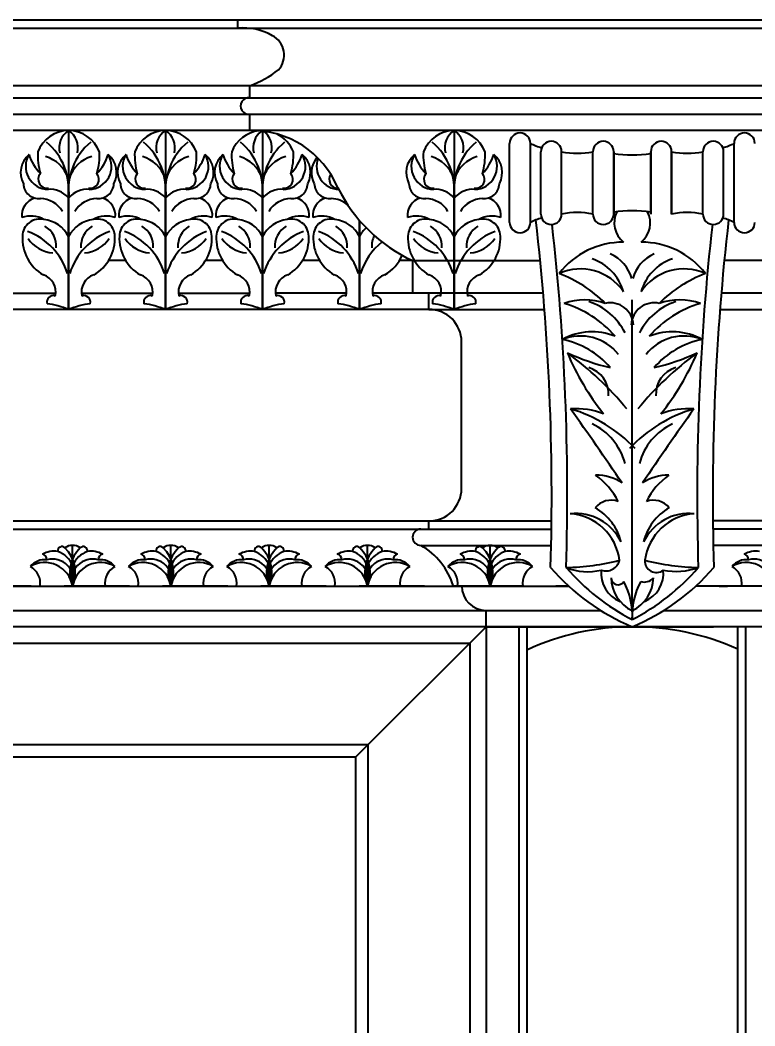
# Model space of a CAD drawing. Header units: millimetres. Extents: x 1155 to 2227, y 540 to 1342.
# Drawn here: x 1686.47 to 1709.02, y 1107.04 to 1137.94 of the extents above; entities that cross this region are included whole.
import ezdxf

# ---------------------------------------------------------------- set-up
doc = ezdxf.new("R2010")
doc.units = ezdxf.units.MM
doc.layers.add('dimension', color=4, linetype='Continuous')
doc.styles.get("Standard").update_dxf_attribs({"font": 'arial.ttf'})
doc.dimstyles.new('25', dxfattribs={"dimscale": 1.5, "dimtxt": 1, "dimasz": 0.5, "dimexe": 0.1875, "dimexo": 1, "dimgap": 0.125, "dimtad": 0, "dimtih": 1, "dimtoh": 1, "dimdec": 4, "dimzin": 4, "dimdsep": 46, "dimlunit": 4, "dimtxsty": 'Standard', "dimblk1": 'CLOSEDBLANK', "dimblk2": 'CLOSEDBLANK', "dimsah": 1, "dimcen": -1, "dimclrd": 256, "dimclre": 256, "dimclrt": 256, "dimadec": 0, "dimazin": 0, "dimtfac": 1, "dimtdec": 4, "dimtofl": 0, "dimtmove": 0, "dimatfit": 3, "dimldrblk": 'CLOSEDBLANK', "dimfxl": 1, "dimtolj": 1, "dimtzin": 4, "dimarcsym": 0})

# ---------------------------------------------------------------- blocks, each defined once
blk = doc.blocks.new('_CLOSEDBLANK')
at = {"color": 0, "linetype": 'ByBlock'}
for p, q in [((-1, 0.167), (0, 0)), ((-1, 0.167), (-1, -0.167)), ((0, 0), (-1, -0.167))]:
    blk.add_line(p, q, dxfattribs=at)
blk = doc.blocks.new('*D296')
at = {"layer": 'Defpoints', "color": 0, "transparency": 16777216}
for p in [(1726.865, 1143.519), (1726.865, 1137.945), (1631.183, 1137.695)]:
    blk.add_point(p, dxfattribs=at)
at = {"layer": 'dimension', "lineweight": -2, "transparency": 16777216}
for p, q in [((1631.183, 1139.195), (1631.183, 1143.8)), ((1726.865, 1139.445), (1726.865, 1143.8)), ((1631.933, 1143.519), (1675.213, 1143.519)), ((1726.115, 1143.519), (1682.835, 1143.519))]:
    blk.add_line(p, q, dxfattribs=at)
at = {"layer": 'dimension', "lineweight": -2, "transparency": 16777216, "xscale": 0.75, "yscale": 0.75, "zscale": 0.75, "rotation": 180}
blk.add_blockref('_CLOSEDBLANK', (1631.183, 1143.519), dxfattribs=at)
at = {"layer": 'dimension', "lineweight": -2, "transparency": 16777216, "xscale": 0.75, "yscale": 0.75, "zscale": 0.75}
blk.add_blockref('_CLOSEDBLANK', (1726.865, 1143.519), dxfattribs=at)
at = {"layer": 'dimension', "transparency": 16777216, "insert": (1679.024, 1143.519), "char_height": 1.5, "attachment_point": 5}
blk.add_mtext('\\A1;7\'-11{\\H1.000000x;\\S11/16;}"', dxfattribs=at)

msp = doc.modelspace()

# ---------------------------------------------------------------- linework, layer by layer
at = {"color": 0}
for p, q in [((1726.86505, 1137.94461), (1679.024, 1137.94461)), ((1693.14993, 1137.69461), (1693.14993, 1137.94461)), ((1679.024, 1137.69461), (1726.86505, 1137.69461)), ((1726.49695, 1135.93049), (1679.024, 1135.93049)), ((1693.51803, 1135.55549), (1693.51803, 1135.93049)), ((1679.024, 1135.55549), (1726.49695, 1135.55549)), ((1679.024, 1135.05549), (1726.49695, 1135.05549)), ((1693.51803, 1134.55549), (1693.51803, 1135.05549)), ((1726.49695, 1134.55549), (1679.024, 1134.55549)), ((1687.95464, 1134.55549), (1687.95464, 1129.05549)), ((1690.93152, 1134.55549), (1690.93152, 1129.05549)), ((1693.9084, 1134.53561), (1693.9084, 1129.05549)), ((1699.79174, 1134.55549), (1699.79174, 1129.05549)), ((1701.49449, 1131.73015), (1701.49449, 1134.1576)), ((1701.49449, 1131.73015), (1701.49449, 1134.1576)), ((1701.49449, 1131.73015), (1701.49449, 1134.1576)), ((1702.13329, 1131.73015), (1702.13329, 1134.1576)), ((1702.13329, 1131.73015), (1702.13329, 1134.1576)), ((1702.13329, 1131.73015), (1702.13329, 1134.1576)), ((1708.38414, 1131.73015), (1708.38414, 1134.1576)), ((1708.38414, 1131.73015), (1708.38414, 1134.1576)), ((1708.38414, 1131.73015), (1708.38414, 1134.1576)), ((1702.45269, 1131.98567), (1702.45269, 1133.90208)), ((1702.45269, 1131.98567), (1702.45269, 1133.90208)), ((1702.45269, 1131.98567), (1702.45269, 1133.90208)), ((1703.0915, 1131.98567), (1703.0915, 1133.90208)), ((1703.0915, 1131.98567), (1703.0915, 1133.90208)), ((1703.0915, 1131.98567), (1703.0915, 1133.90208)), ((1704.0497, 1131.98567), (1704.0497, 1133.90208)), ((1704.0497, 1131.98567), (1704.0497, 1133.90208)), ((1704.6885, 1131.98567), (1704.6885, 1133.90208)), ((1704.6885, 1131.98567), (1704.6885, 1133.90208)), ((1704.6885, 1133.90208), (1704.6885, 1131.98567)), ((1705.82893, 1131.98567), (1705.82893, 1133.90208)), ((1705.82893, 1131.98567), (1705.82893, 1133.90208)), ((1705.82893, 1131.98567), (1705.82893, 1133.90208)), ((1705.82893, 1131.98567), (1705.82893, 1133.90208)), ((1705.82893, 1133.90208), (1705.82893, 1131.98567)), ((1706.46773, 1131.98567), (1706.46773, 1133.90208)), ((1706.46773, 1131.98567), (1706.46773, 1133.90208)), ((1706.46773, 1131.98567), (1706.46773, 1133.90208)), ((1706.46773, 1131.98567), (1706.46773, 1133.90208)), ((1706.46773, 1133.90208), (1706.46773, 1131.98567)), ((1707.42594, 1131.98567), (1707.42594, 1133.90208)), ((1707.42594, 1131.98567), (1707.42594, 1133.90208)), ((1707.42594, 1131.98567), (1707.42594, 1133.90208)), ((1708.06474, 1131.98567), (1708.06474, 1133.90208)), ((1708.06474, 1131.98567), (1708.06474, 1133.90208)), ((1708.06474, 1131.98567), (1708.06474, 1133.90208)), ((1687.95464, 1129.05549), (1687.95464, 1132.49206)), ((1690.93152, 1129.05549), (1690.93152, 1132.49206)), ((1693.9084, 1129.05549), (1693.9084, 1132.49206)), ((1699.79174, 1129.05549), (1699.79174, 1132.49206)), ((1696.88528, 1131.78706), (1696.88528, 1129.05549)), ((1696.88528, 1129.05549), (1696.88528, 1131.78706)), ((1689.70565, 1130.55549), (1689.18052, 1130.55549)), ((1692.68253, 1130.55549), (1692.1574, 1130.55549)), ((1695.65941, 1130.55549), (1695.13428, 1130.55549)), ((1698.51803, 1130.55549), (1698.11116, 1130.55549)), ((1698.51803, 1129.55549), (1698.51803, 1130.55549)), ((1698.51803, 1130.55549), (1702.43444, 1130.55549)), ((1711.99279, 1130.55549), (1708.08299, 1130.55549)), ((1685.37402, 1129.55549), (1687.55839, 1129.55549)), ((1688.3509, 1129.55549), (1690.53527, 1129.55549)), ((1691.32778, 1129.55549), (1693.51215, 1129.55549)), ((1696.48903, 1129.55549), (1694.30466, 1129.55549)), ((1698.51803, 1129.55549), (1697.28154, 1129.55549)), ((1699.01803, 1129.55549), (1698.51803, 1129.55549)), ((1699.01803, 1129.05549), (1699.01803, 1129.55549)), ((1702.52518, 1129.55549), (1699.01803, 1129.55549)), ((1711.49695, 1129.55549), (1707.99225, 1129.55549)), ((1705.25872, 1119.76693), (1705.25872, 1129.35483)), ((1705.25872, 1119.76693), (1705.25872, 1129.35483)), ((1705.25872, 1119.76693), (1705.25872, 1129.27907)), ((1705.25872, 1119.76693), (1705.25872, 1129.27907)), ((1705.25872, 1119.76693), (1705.25872, 1129.27907)), ((1705.25872, 1119.76693), (1705.25872, 1129.27907)), ((1705.25872, 1119.76693), (1705.25872, 1129.27907)), ((1705.25872, 1119.76693), (1705.25872, 1129.27907)), ((1699.01803, 1129.05549), (1679.024, 1129.05549)), ((1699.01803, 1129.05549), (1702.56546, 1129.05549)), ((1707.95198, 1129.05549), (1711.49695, 1129.05549)), ((1700.01803, 1123.55549), (1700.01803, 1128.05549)), ((1679.024, 1122.55549), (1702.78188, 1122.55549)), ((1699.01803, 1122.30549), (1699.01803, 1122.55549)), ((1720.99695, 1122.55549), (1707.73555, 1122.55549)), ((1679.024, 1122.30549), (1699.01803, 1122.30549)), ((1698.76603, 1122.30549), (1699.01803, 1122.30549)), ((1699.01803, 1122.30549), (1702.77885, 1122.30549)), ((1711.49695, 1122.30549), (1707.73858, 1122.30549)), ((1688.07679, 1120.55549), (1688.07679, 1121.80549)), ((1688.07679, 1120.55549), (1688.07679, 1121.80549)), ((1688.07679, 1120.55549), (1688.07679, 1121.80549)), ((1691.09438, 1120.55549), (1691.09438, 1121.80549)), ((1691.09438, 1120.55549), (1691.09438, 1121.80549)), ((1691.09438, 1120.55549), (1691.09438, 1121.80549)), ((1694.11198, 1120.55549), (1694.11198, 1121.80549)), ((1694.11198, 1120.55549), (1694.11198, 1121.80549)), ((1694.11198, 1120.55549), (1694.11198, 1121.80549)), ((1697.12957, 1120.55549), (1697.12957, 1121.80549)), ((1697.12957, 1120.55549), (1697.12957, 1121.80549)), ((1697.12957, 1120.55549), (1697.12957, 1121.80549)), ((1698.76603, 1121.80549), (1702.77027, 1121.80549)), ((1699.14249, 1121.80549), (1699.14249, 1121.80549)), ((1700.89844, 1120.55549), (1700.89844, 1121.80549)), ((1700.89844, 1120.55549), (1700.89844, 1121.80549)), ((1700.89844, 1120.55549), (1700.89844, 1121.80549)), ((1721.24895, 1121.80549), (1707.74716, 1121.80549)), ((1686.80919, 1121.05549), (1686.80919, 1121.05549)), ((1689.82679, 1121.05549), (1689.82679, 1121.05549)), ((1692.84438, 1121.05549), (1692.84438, 1121.05549)), ((1695.86198, 1121.05549), (1695.86198, 1121.05549)), ((1699.274, 1121.05549), (1699.274, 1121.05549)), ((1699.62579, 1121.05549), (1699.62579, 1121.05549)), ((1679.024, 1120.55549), (1703.305, 1120.55549)), ((1686.80541, 1120.55549), (1684.80541, 1120.55549)), ((1686.80541, 1120.55549), (1687.05541, 1120.55549)), ((1689.823, 1120.55549), (1687.823, 1120.55549)), ((1689.823, 1120.55549), (1690.073, 1120.55549)), ((1692.8406, 1120.55549), (1690.8406, 1120.55549)), ((1692.8406, 1120.55549), (1693.0906, 1120.55549)), ((1695.85819, 1120.55549), (1693.85819, 1120.55549)), ((1695.85819, 1120.55549), (1696.10819, 1120.55549)), ((1698.87579, 1120.55549), (1696.87579, 1120.55549)), ((1698.87579, 1120.55549), (1699.12579, 1120.55549)), ((1700.024, 1120.55549), (1699.774, 1120.55549)), ((1701.89338, 1120.55549), (1699.89338, 1120.55549)), ((1701.89338, 1120.55549), (1702.14338, 1120.55549)), ((1703.305, 1120.55549), (1702.91098, 1120.55549)), ((1719.99895, 1120.55549), (1707.21243, 1120.55549)), ((1707.92857, 1120.55549), (1708.17857, 1120.55549)), ((1710.94617, 1120.55549), (1708.94617, 1120.55549)), ((1679.024, 1119.80549), (1704.29163, 1119.80549)), ((1700.774, 1119.30549), (1700.774, 1119.80549)), ((1706.2258, 1119.80549), (1719.24895, 1119.80549)), ((1709.74895, 1119.30549), (1679.024, 1119.30549)), ((1700.76603, 1119.30549), (1691.76603, 1119.30549)), ((1700.76603, 1119.30549), (1691.76603, 1119.30549)), ((1700.774, 1119.30549), (1696.774, 1115.30549)), ((1700.774, 1119.30549), (1700.774, 1075.80581)), ((1700.774, 1119.30549), (1707.74895, 1119.30549)), ((1701.774, 1119.30549), (1701.774, 1075.80581)), ((1702.024, 1119.30549), (1702.024, 1076.19001)), ((1708.49895, 1076.19001), (1708.49895, 1119.30549)), ((1708.74895, 1075.80581), (1708.74895, 1119.30549)), ((1679.024, 1118.80549), (1700.274, 1118.80549)), ((1700.274, 1118.80549), (1700.274, 1075.80581)), ((1697.149, 1115.68049), (1679.024, 1115.68049)), ((1697.149, 1075.80581), (1697.149, 1115.68049)), ((1679.024, 1115.30549), (1696.774, 1115.30549)), ((1696.774, 1083.30549), (1696.774, 1115.30549)), ((1696.774, 1076.80549), (1696.774, 1115.30549))]:
    msp.add_line(p, q, dxfattribs=at)
for centre, radius, start, end in [((1693.32725, 1135.93708), 1.76645, 59.990026, 95.761314), ((1693.9032, 1136.87217), 0.66938, 317.324652, 62.648258), ((1692.59269, 1138.62685), 2.85072, 288.941224, 309.223388), ((1693.48678, 1135.30549), 0.25195, 82.874984, 277.125016), ((1687.97519, 1133.51749), 1.03821, 91.133942, 158.684675), ((1688.30412, 1134.02123), 0.63842, 123.190165, 194.307184), ((1687.9341, 1133.51749), 1.03821, 21.315325, 88.866058), ((1687.60516, 1134.02123), 0.63842, 345.692816, 56.809835), ((1690.95207, 1133.51749), 1.03821, 91.133942, 158.684675), ((1691.281, 1134.02123), 0.63842, 123.190165, 194.307184), ((1690.91098, 1133.51749), 1.03821, 21.315325, 88.866058), ((1690.58204, 1134.02123), 0.63842, 345.692816, 56.809835), ((1693.92895, 1133.51749), 1.03821, 97.45083, 158.684675), ((1693.5671, 1131.67693), 2.87898, 22.750633, 90.97675), ((1694.25788, 1134.02123), 0.63842, 125.887339, 194.307184), ((1693.92895, 1133.51749), 1.03821, 91.133942, 91.135703), ((1693.88786, 1133.51749), 1.03821, 88.864297, 88.866058), ((1693.55892, 1134.02123), 0.63842, 56.809751, 56.809835), ((1694.25788, 1134.02123), 0.63842, 123.190165, 123.190249), ((1693.55892, 1134.02123), 0.63842, 345.692816, 53.028447), ((1693.88786, 1133.51749), 1.03821, 21.315325, 63.640649), ((1699.81229, 1133.51749), 1.03821, 91.133942, 158.684675), ((1700.14122, 1134.02123), 0.63842, 123.190165, 194.307184), ((1699.7712, 1133.51749), 1.03821, 21.315325, 88.866058), ((1699.44226, 1134.02123), 0.63842, 345.692816, 56.809835), ((1701.81389, 1134.1576), 0.3194, 0, 180), ((1701.81389, 1134.1576), 0.3194, 0, 180), ((1701.81389, 1134.1576), 0.3194, 0, 180), ((1708.70354, 1134.1576), 0.3194, 0, 180), ((1708.70354, 1134.1576), 0.3194, 0, 180), ((1708.70354, 1134.1576), 0.3194, 0, 180), ((1708.70354, 1134.1576), 0.3194, 0, 180), ((1686.08652, 1132.75121), 1.86973, 352.032881, 50.503631), ((1689.82276, 1132.75121), 1.86973, 129.496369, 187.967119), ((1689.0634, 1132.75121), 1.86973, 352.032881, 50.503631), ((1692.79964, 1132.75121), 1.86973, 129.496369, 187.967119), ((1692.04028, 1132.75121), 1.86973, 352.032881, 50.503631), ((1695.77652, 1132.75121), 1.86973, 129.496369, 187.967119), ((1697.92362, 1132.75121), 1.86973, 352.032881, 50.503631), ((1701.65986, 1132.75121), 1.86973, 129.496369, 187.967119), ((1702.98711, 1135.84711), 1.893, 243.189489, 254.365222), ((1702.98711, 1135.84711), 1.893, 243.189489, 254.365222), ((1702.98711, 1135.84711), 1.893, 243.189489, 254.365222), ((1702.7721, 1133.90208), 0.3194, 0, 180), ((1702.7721, 1133.90208), 0.3194, 0, 180), ((1702.7721, 1133.90208), 0.3194, 0, 180), ((1704.3691, 1133.90208), 0.3194, 0, 180), ((1704.3691, 1133.90208), 0.3194, 0, 180), ((1704.3691, 1133.90208), 0.3194, 0, 180), ((1704.3691, 1133.90208), 0.3194, 0, 180), ((1704.3691, 1133.90208), 0.3194, 0, 180), ((1706.14833, 1133.90208), 0.3194, 0, 180), ((1706.14833, 1133.90208), 0.3194, 0, 180), ((1706.14833, 1133.90208), 0.3194, 0, 180), ((1706.14833, 1133.90208), 0.3194, 0, 180), ((1706.14833, 1133.90208), 0.3194, 0, 180), ((1706.14833, 1133.90208), 0.3194, 0, 180), ((1706.14833, 1133.90208), 0.3194, 0, 180), ((1702.39911, 1135.26653), 3.85684, 344.244965, 344.66915), ((1707.74534, 1133.90208), 0.3194, 0, 180), ((1707.74534, 1133.90208), 0.3194, 0, 180), ((1707.74534, 1133.90208), 0.3194, 0, 180), ((1707.74534, 1133.90208), 0.3194, 0, 180), ((1707.53032, 1135.84711), 1.893, 285.634778, 296.810511), ((1707.53032, 1135.84711), 1.893, 285.634778, 296.810511), ((1707.53032, 1135.84711), 1.893, 285.634778, 296.810511), ((1707.53032, 1135.84711), 1.893, 285.634778, 296.810511), ((1687.20072, 1133.26117), 0.72074, 129.706364, 208.412627), ((1687.3406, 1133.44833), 0.70378, 148.538889, 268.610321), ((1688.07705, 1134.21832), 1.3961, 196.763455, 224.84707), ((1688.91311, 1133.78787), 1.90811, 176.785206, 196.881668), ((1688.56868, 1133.44833), 0.70378, 271.389679, 31.461111), ((1686.99617, 1133.78787), 1.90811, 343.118332, 3.214794), ((1687.83223, 1134.21832), 1.3961, 315.15293, 343.236545), ((1688.70856, 1133.26117), 0.72074, 331.587373, 50.293636), ((1690.1776, 1133.26117), 0.72074, 129.706364, 208.412627), ((1690.31748, 1133.44833), 0.70378, 148.538889, 268.610321), ((1691.05393, 1134.21832), 1.3961, 196.763455, 224.84707), ((1691.88999, 1133.78787), 1.90811, 176.785206, 196.881668), ((1691.54556, 1133.44833), 0.70378, 271.389679, 31.461111), ((1689.97305, 1133.78787), 1.90811, 343.118332, 3.214794), ((1690.80911, 1134.21832), 1.3961, 315.15293, 343.236545), ((1691.68544, 1133.26117), 0.72074, 331.587373, 50.293636), ((1693.15448, 1133.26117), 0.72074, 129.706364, 208.412627), ((1693.29436, 1133.44833), 0.70378, 148.538889, 268.610321), ((1694.03081, 1134.21832), 1.3961, 196.763455, 224.84707), ((1694.86687, 1133.78787), 1.90811, 176.785206, 196.881668), ((1694.52244, 1133.44833), 0.70378, 271.389679, 31.461111), ((1692.94993, 1133.78787), 1.90811, 343.118332, 3.214794), ((1693.78599, 1134.21832), 1.3961, 315.15293, 343.236545), ((1694.66232, 1133.26117), 0.72074, 331.587373, 50.293636), ((1699.03782, 1133.26117), 0.72074, 129.706364, 208.412627), ((1699.1777, 1133.44833), 0.70378, 148.538889, 268.610321), ((1699.91415, 1134.21832), 1.3961, 196.763455, 224.84707), ((1700.75021, 1133.78787), 1.90811, 176.785206, 196.881668), ((1700.40578, 1133.44833), 0.70378, 271.389679, 31.461111), ((1698.83327, 1133.78787), 1.90811, 343.118332, 3.214794), ((1699.66933, 1134.21832), 1.3961, 315.15293, 343.236545), ((1700.54566, 1133.26117), 0.72074, 331.587373, 50.293636), ((1703.5706, 1136.281), 2.42668, 258.613236, 281.386764), ((1703.5706, 1136.281), 2.42668, 258.613236, 281.386764), ((1703.5706, 1136.281), 2.42668, 258.613236, 281.386764), ((1705.25872, 1137.9421), 4.13681, 262.07718, 277.92282), ((1705.25872, 1137.9421), 4.13681, 262.07718, 277.92282), ((1705.25872, 1137.9421), 4.13681, 262.07718, 277.92282), ((1706.94684, 1136.281), 2.42668, 258.613236, 281.386764), ((1706.94684, 1136.281), 2.42668, 258.613236, 281.386764), ((1706.94684, 1136.281), 2.42668, 258.613236, 281.386764), ((1706.94684, 1136.281), 2.42668, 258.613236, 281.386764), ((1686.95923, 1132.7589), 1.034, 18.775853, 73.995983), ((1688.95005, 1132.7589), 1.034, 106.004017, 161.224147), ((1689.93611, 1132.7589), 1.034, 18.775853, 73.995983), ((1691.92693, 1132.7589), 1.034, 106.004017, 161.224147), ((1692.91299, 1132.7589), 1.034, 18.775853, 73.995983), ((1694.90381, 1132.7589), 1.034, 106.004017, 161.224147), ((1696.13136, 1133.26117), 0.72074, 139.342191, 208.412627), ((1696.27124, 1133.44833), 0.70378, 158.955506, 268.610321), ((1698.79633, 1132.7589), 1.034, 18.775853, 73.995983), ((1700.78715, 1132.7589), 1.034, 106.004017, 161.224147), ((1687.30435, 1133.0551), 0.28118, 140.550196, 277.268171), ((1688.60493, 1133.0551), 0.28118, 262.731829, 39.449804), ((1690.28123, 1133.0551), 0.28118, 140.550196, 277.268171), ((1691.58181, 1133.0551), 0.28118, 262.731829, 39.449804), ((1693.25811, 1133.0551), 0.28118, 140.550196, 277.268171), ((1694.55869, 1133.0551), 0.28118, 262.731829, 39.449804), ((1696.23499, 1133.0551), 0.28118, 145.887556, 269.021001), ((1699.14145, 1133.0551), 0.28118, 140.550196, 277.268171), ((1700.44203, 1133.0551), 0.28118, 262.731829, 39.449804), ((1687.04473, 1132.93705), 0.4783, 182.254432, 275.097492), ((1688.86455, 1132.93705), 0.4783, 264.902508, 357.745568), ((1690.02161, 1132.93705), 0.4783, 182.254432, 275.097492), ((1691.84143, 1132.93705), 0.4783, 264.902508, 357.745568), ((1692.99849, 1132.93705), 0.4783, 182.254432, 275.097492), ((1694.81831, 1132.93705), 0.4783, 264.902508, 357.745568), ((1695.97537, 1132.93705), 0.4783, 182.254432, 275.097492), ((1698.88183, 1132.93705), 0.4783, 182.254432, 275.097492), ((1700.70165, 1132.93705), 0.4783, 264.902508, 357.745568), ((1687.38027, 1132.00884), 0.7381, 40.895282, 94.408501), ((1688.52901, 1132.00884), 0.7381, 85.591499, 139.104718), ((1690.35715, 1132.00884), 0.7381, 40.895282, 94.408501), ((1691.50589, 1132.00884), 0.7381, 85.591499, 139.104718), ((1693.33403, 1132.00884), 0.7381, 40.895282, 94.408501), ((1694.48277, 1132.00884), 0.7381, 85.591499, 139.104718), ((1700.52443, 1134.91356), 4.79775, 206.266984, 245.279212), ((1699.21737, 1132.00884), 0.7381, 40.895282, 94.408501), ((1700.36611, 1132.00884), 0.7381, 85.591499, 139.104718), ((1687.08067, 1131.93881), 0.56352, 107.230016, 186.117405), ((1687.06934, 1131.64974), 0.8111, 30.980606, 88.736623), ((1688.83994, 1131.64974), 0.8111, 91.263377, 149.019394), ((1688.82861, 1131.93881), 0.56352, 353.882595, 72.769984), ((1690.05755, 1131.93881), 0.56352, 107.230016, 186.117405), ((1690.04622, 1131.64974), 0.8111, 30.980606, 88.736623), ((1691.81682, 1131.64974), 0.8111, 91.263377, 149.019394), ((1691.80549, 1131.93881), 0.56352, 353.882595, 72.769984), ((1693.03443, 1131.93881), 0.56352, 107.230016, 186.117405), ((1693.0231, 1131.64974), 0.8111, 30.980606, 88.736623), ((1694.7937, 1131.64974), 0.8111, 91.263377, 149.019394), ((1694.78237, 1131.93881), 0.56352, 353.882595, 72.769984), ((1696.01131, 1131.93881), 0.56352, 107.230016, 186.117405), ((1695.99998, 1131.64974), 0.8111, 50.282609, 88.736623), ((1698.91777, 1131.93881), 0.56352, 107.230016, 186.117405), ((1698.90644, 1131.64974), 0.8111, 30.980606, 88.736623), ((1700.67704, 1131.64974), 0.8111, 91.263377, 149.019394), ((1700.66571, 1131.93881), 0.56352, 353.882595, 72.769984), ((1702.7721, 1131.98567), 0.3194, 180, 0), ((1702.7721, 1131.98567), 0.3194, 180, 0), ((1702.7721, 1131.98567), 0.3194, 180, 0), ((1702.7721, 1131.98567), 0.3194, 180, 0), ((1702.7721, 1131.98567), 0.3194, 180, 0), ((1702.7721, 1131.98567), 0.3194, 180, 0), ((1703.5706, 1129.60675), 2.42668, 78.613236, 101.386764), ((1703.5706, 1129.60675), 2.42668, 78.613236, 101.386764), ((1703.5706, 1129.60675), 2.42668, 78.613236, 101.386764), ((1704.3691, 1131.98567), 0.3194, 180, 0), ((1704.3691, 1131.98567), 0.3194, 180, 0), ((1704.3691, 1131.98567), 0.3194, 180, 0), ((1704.3691, 1131.98567), 0.3194, 180, 0), ((1704.3691, 1131.98567), 0.3194, 180, 0), ((1704.3691, 1131.98567), 0.3194, 180, 0), ((1705.25872, 1127.94565), 4.13681, 82.07718, 97.92282), ((1705.25872, 1127.94565), 4.13681, 82.07718, 97.92282), ((1705.25872, 1127.94565), 4.13681, 82.07718, 97.92282), ((1705.25872, 1127.94565), 4.13681, 82.07718, 97.92282), ((1705.25872, 1127.94565), 4.13681, 82.07718, 97.92282), ((1705.25872, 1127.94565), 4.13681, 82.07718, 97.92282), ((1705.46581, 1131.71321), 0.76064, 153.262803, 231.264279), ((1705.46581, 1131.71321), 0.76064, 153.262803, 231.264279), ((1705.46581, 1131.71321), 0.76064, 153.262803, 231.264279), ((1705.05162, 1131.71321), 0.76064, 308.735721, 26.737197), ((1705.05162, 1131.71321), 0.76064, 308.735721, 26.737197), ((1705.05162, 1131.71321), 0.76064, 308.735721, 26.737197), ((1706.94684, 1129.60675), 2.42668, 78.613236, 101.386764), ((1706.94684, 1129.60675), 2.42668, 78.613236, 101.386764), ((1706.94684, 1129.60675), 2.42668, 78.613236, 101.386764), ((1706.94684, 1129.60675), 2.42668, 78.613236, 101.386764), ((1706.94684, 1129.60675), 2.42668, 78.613236, 101.386764), ((1706.94684, 1129.60675), 2.42668, 78.613236, 101.386764), ((1706.94684, 1129.60675), 2.42668, 78.613236, 101.386764), ((1706.94684, 1129.60675), 2.42668, 78.613236, 101.386764), ((1706.94684, 1129.60675), 2.42668, 78.613236, 101.386764), ((1707.74534, 1131.98567), 0.3194, 180, 0), ((1707.74534, 1131.98567), 0.3194, 180, 0), ((1707.74534, 1131.98567), 0.3194, 180, 0), ((1707.74534, 1131.98567), 0.3194, 180, 0), ((1707.74534, 1131.98567), 0.3194, 180, 0), ((1707.74534, 1131.98567), 0.3194, 180, 0), ((1707.74534, 1131.98567), 0.3194, 180, 0), ((1707.74534, 1131.98567), 0.3194, 180, 0), ((1707.74534, 1131.98567), 0.3194, 180, 0), ((1707.74534, 1131.98567), 0.3194, 180, 0), ((1707.74534, 1131.98567), 0.3194, 180, 0), ((1707.74534, 1131.98567), 0.3194, 180, 0), ((1686.79183, 1131.12186), 0.8041, 59.671739, 109.731131), ((1687.07153, 1131.29463), 0.53638, 76.376862, 178.302187), ((1687.09661, 1130.86056), 0.96072, 26.918806, 83.949899), ((1688.81267, 1130.86056), 0.96072, 96.050101, 153.081194), ((1689.11745, 1131.12186), 0.8041, 70.268869, 120.328261), ((1688.83775, 1131.29463), 0.53638, 1.697813, 103.623138), ((1689.76871, 1131.12186), 0.8041, 59.671739, 109.731131), ((1690.04841, 1131.29463), 0.53638, 76.376862, 178.302187), ((1690.07349, 1130.86056), 0.96072, 26.918806, 83.949899), ((1691.78955, 1130.86056), 0.96072, 96.050101, 153.081194), ((1692.09433, 1131.12186), 0.8041, 70.268869, 120.328261), ((1691.81463, 1131.29463), 0.53638, 1.697813, 103.623138), ((1692.74559, 1131.12186), 0.8041, 59.671739, 109.731131), ((1693.02529, 1131.29463), 0.53638, 76.376862, 178.302187), ((1693.05037, 1130.86056), 0.96072, 26.918806, 83.949899), ((1694.76643, 1130.86056), 0.96072, 96.050101, 153.081194), ((1695.07121, 1131.12186), 0.8041, 70.268869, 120.328261), ((1694.79151, 1131.29463), 0.53638, 1.697813, 103.623138), ((1695.72247, 1131.12186), 0.8041, 59.671739, 109.731131), ((1696.00217, 1131.29463), 0.53638, 76.376862, 178.302187), ((1696.02725, 1130.86056), 0.96072, 26.918806, 83.949899), ((1698.62893, 1131.12186), 0.8041, 59.671739, 109.731131), ((1698.90863, 1131.29463), 0.53638, 76.376862, 178.302187), ((1698.93371, 1130.86056), 0.96072, 26.918806, 83.949899), ((1700.64977, 1130.86056), 0.96072, 96.050101, 153.081194), ((1700.95455, 1131.12186), 0.8041, 70.268869, 120.328261), ((1700.67485, 1131.29463), 0.53638, 1.697813, 103.623138), ((1701.81389, 1131.73015), 0.3194, 180, 0), ((1701.81389, 1131.73015), 0.3194, 180, 0), ((1701.81389, 1131.73015), 0.3194, 180, 0), ((1701.81389, 1131.73015), 0.3194, 180, 0), ((1701.81389, 1131.73015), 0.3194, 180, 0), ((1701.81389, 1131.73015), 0.3194, 180, 0), ((1702.98711, 1130.04064), 1.893, 105.634778, 116.810511), ((1702.98711, 1130.04064), 1.893, 105.634778, 116.810511), ((1702.98711, 1130.04064), 1.893, 105.634778, 116.810511), ((1628.38588, 1123.33201), 74.40006, 358.300912, 6.539471), ((1628.38588, 1123.33201), 74.40006, 358.300912, 6.539471), ((1628.38588, 1123.33201), 74.87916, 358.311786, 6.391337), ((1628.38588, 1123.33201), 74.87916, 358.311786, 6.391337), ((1782.13156, 1123.33201), 74.87916, 173.608663, 181.688214), ((1782.13156, 1123.33201), 74.87916, 173.608663, 181.688214), ((1782.13156, 1123.33201), 74.87916, 173.608663, 181.688214), ((1782.13156, 1123.33201), 74.87916, 173.608663, 181.688214), ((1782.13156, 1123.33201), 74.87916, 173.608663, 181.688214), ((1782.13156, 1123.33201), 74.87916, 173.608663, 181.688214), ((1782.13156, 1123.33201), 74.40006, 173.460529, 181.699088), ((1782.13156, 1123.33201), 74.40006, 173.460529, 181.699088), ((1707.53032, 1130.04064), 1.893, 63.189489, 74.365222), ((1707.53032, 1130.04064), 1.893, 63.189489, 74.365222), ((1707.53032, 1130.04064), 1.893, 63.189489, 74.365222), ((1707.53032, 1130.04064), 1.893, 63.189489, 74.365222), ((1707.53032, 1130.04064), 1.893, 63.189489, 74.365222), ((1707.53032, 1130.04064), 1.893, 63.189489, 68.777362), ((1708.70354, 1131.73015), 0.3194, 180, 0), ((1708.70354, 1131.73015), 0.3194, 180, 0), ((1708.70354, 1131.73015), 0.3194, 180, 0), ((1708.70354, 1131.73015), 0.3194, 180, 0), ((1708.70354, 1131.73015), 0.3194, 180, 0), ((1708.70354, 1131.73015), 0.3194, 180, 0), ((1685.98881, 1129.55301), 2.02618, 17.443867, 69.63763), ((1686.86666, 1130.99903), 0.71137, 355.930856, 59.352266), ((1689.92047, 1129.55301), 2.02618, 110.36237, 162.556133), ((1689.04262, 1130.99903), 0.71137, 120.647734, 184.069144), ((1688.96569, 1129.55301), 2.02618, 17.443867, 69.63763), ((1689.84354, 1130.99903), 0.71137, 355.930856, 59.352266), ((1692.89735, 1129.55301), 2.02618, 110.36237, 162.556133), ((1692.0195, 1130.99903), 0.71137, 120.647734, 184.069144), ((1691.94257, 1129.55301), 2.02618, 17.443867, 69.63763), ((1692.82042, 1130.99903), 0.71137, 355.930856, 59.352266), ((1695.87423, 1129.55301), 2.02618, 110.36237, 162.556133), ((1694.99638, 1130.99903), 0.71137, 120.647734, 184.069144), ((1694.91945, 1129.55301), 2.02618, 17.443867, 69.63763), ((1695.7973, 1130.99903), 0.71137, 355.930856, 59.352266), ((1697.74331, 1130.86056), 0.96072, 132.907064, 153.081194), ((1697.82591, 1129.55301), 2.02618, 17.443867, 69.63763), ((1698.70376, 1130.99903), 0.71137, 355.930856, 59.352266), ((1701.75757, 1129.55301), 2.02618, 110.36237, 162.556133), ((1700.87973, 1130.99903), 0.71137, 120.647734, 184.069144), ((1687.84048, 1131.24251), 1.30687, 177.016628, 239.717414), ((1687.55526, 1131.81483), 1.02728, 214.520542, 264.992309), ((1688.35402, 1131.81483), 1.02728, 275.007691, 325.479458), ((1688.0688, 1131.24251), 1.30687, 300.282586, 2.983372), ((1690.81736, 1131.24251), 1.30687, 177.016628, 239.717414), ((1690.53214, 1131.81483), 1.02728, 214.520542, 264.992309), ((1691.3309, 1131.81483), 1.02728, 275.007691, 325.479458), ((1691.04568, 1131.24251), 1.30687, 300.282586, 2.983372), ((1693.79424, 1131.24251), 1.30687, 177.016628, 239.717414), ((1693.50902, 1131.81483), 1.02728, 214.520542, 264.992309), ((1694.30778, 1131.81483), 1.02728, 275.007691, 325.479458), ((1694.02256, 1131.24251), 1.30687, 300.282586, 2.983372), ((1696.77112, 1131.24251), 1.30687, 177.016628, 239.717414), ((1696.4859, 1131.81483), 1.02728, 214.520542, 264.992309), ((1698.85111, 1129.55301), 2.02618, 128.975896, 162.556133), ((1697.97326, 1130.99903), 0.71137, 152.781437, 184.069144), ((1699.67759, 1131.24251), 1.30687, 177.016628, 239.717414), ((1699.39236, 1131.81483), 1.02728, 214.520542, 264.992309), ((1700.19112, 1131.81483), 1.02728, 275.007691, 325.479458), ((1699.9059, 1131.24251), 1.30687, 300.282586, 2.983372), ((1704.96139, 1128.66402), 2.45602, 89.335899, 142.565387), ((1704.96139, 1128.66402), 2.45602, 89.335899, 142.565387), ((1705.55605, 1128.66402), 2.45602, 37.434613, 90.664101), ((1705.55605, 1128.66402), 2.45602, 37.434613, 90.664101), ((1705.55605, 1128.66402), 2.45602, 37.434613, 90.664101), ((1705.55605, 1128.66402), 2.45602, 37.434613, 90.664101), ((1704.1124, 1129.68738), 1.17566, 15.574396, 66.279583), ((1704.1124, 1129.68738), 1.17566, 15.574396, 66.279583), ((1706.40504, 1129.68738), 1.17566, 113.720417, 164.425604), ((1706.40504, 1129.68738), 1.17566, 113.720417, 164.425604), ((1696.99944, 1131.24251), 1.30687, 300.282586, 336.355425), ((1703.52183, 1129.17106), 1.52899, 16.234118, 70.710832), ((1703.52183, 1129.17106), 1.52899, 16.234118, 70.710832), ((1706.99561, 1129.17106), 1.52899, 109.289168, 163.765882), ((1706.99561, 1129.17106), 1.52899, 109.289168, 163.765882), ((1687.01453, 1129.59487), 0.54528, 346.532421, 72.171583), ((1688.89475, 1129.59487), 0.54528, 107.828417, 193.467579), ((1689.99141, 1129.59487), 0.54528, 346.532421, 72.171583), ((1691.87163, 1129.59487), 0.54528, 107.828417, 193.467579), ((1692.96829, 1129.59487), 0.54528, 346.532421, 72.171583), ((1694.84851, 1129.59487), 0.54528, 107.828417, 193.467579), ((1695.94517, 1129.59487), 0.54528, 346.532421, 72.171583), ((1697.82539, 1129.59487), 0.54528, 107.828417, 193.467579), ((1698.85163, 1129.59487), 0.54528, 346.532421, 72.171583), ((1700.73186, 1129.59487), 0.54528, 107.828417, 193.467579), ((1703.67075, 1128.70922), 1.59087, 33.986277, 114.493231), ((1703.67075, 1128.70922), 1.59087, 33.986277, 114.493231), ((1701.60465, 1126.4127), 3.99971, 45.029015, 69.410924), ((1701.60465, 1126.4127), 3.99971, 45.029015, 69.410924), ((1706.84668, 1128.70922), 1.59087, 65.506769, 146.013723), ((1706.84668, 1128.70922), 1.59087, 65.506769, 146.013723), ((1708.91279, 1126.4127), 3.99971, 110.589076, 134.970985), ((1708.91279, 1126.4127), 3.99971, 110.589076, 134.970985), ((1708.91279, 1126.4127), 3.99971, 110.589076, 134.970985), ((1708.91279, 1126.4127), 3.99971, 110.589076, 134.970985), ((1687.47962, 1129.28432), 0.19479, 70.44567, 195.714709), ((1686.87008, 1126.30906), 2.95282, 68.451057, 81.782804), ((1689.0392, 1126.30906), 2.95282, 98.217196, 111.548943), ((1688.42966, 1129.28432), 0.19479, 344.285291, 109.55433), ((1690.4565, 1129.28432), 0.19479, 70.44567, 195.714709), ((1689.84696, 1126.30906), 2.95282, 68.451057, 81.782804), ((1692.01608, 1126.30906), 2.95282, 98.217196, 111.548943), ((1691.40654, 1129.28432), 0.19479, 344.285291, 109.55433), ((1693.43338, 1129.28432), 0.19479, 70.44567, 195.714709), ((1692.82384, 1126.30906), 2.95282, 68.451057, 81.782804), ((1694.99296, 1126.30906), 2.95282, 98.217196, 111.548943), ((1694.38342, 1129.28432), 0.19479, 344.285291, 109.55433), ((1696.41026, 1129.28432), 0.19479, 70.44567, 195.714709), ((1695.80072, 1126.30906), 2.95282, 68.451057, 81.782804), ((1697.96984, 1126.30906), 2.95282, 98.217196, 111.548943), ((1697.3603, 1129.28432), 0.19479, 344.285291, 109.55433), ((1699.31672, 1129.28432), 0.19479, 70.44567, 195.714709), ((1698.70718, 1126.30906), 2.95282, 68.451057, 81.782804), ((1700.8763, 1126.30906), 2.95282, 98.217196, 111.548943), ((1700.26676, 1129.28432), 0.19479, 344.285291, 109.55433), ((1703.79826, 1127.3912), 1.95644, 71.117119, 108.882881), ((1703.79826, 1127.3912), 1.95644, 71.117119, 108.882881), ((1702.21003, 1126.03602), 3.34555, 41.00312, 73.412938), ((1702.21003, 1126.03602), 3.34555, 41.00312, 73.412938), ((1703.32731, 1127.47968), 1.91154, 26.485411, 71.754833), ((1703.32731, 1127.47968), 1.91154, 26.485411, 71.754833), ((1704.58313, 1128.54773), 0.71098, 2.826425, 102.319472), ((1704.58313, 1128.54773), 0.71098, 2.826425, 102.319472), ((1705.9343, 1128.54773), 0.71098, 77.680528, 177.173575), ((1705.9343, 1128.54773), 0.71098, 77.680528, 177.173575), ((1707.19013, 1127.47968), 1.91154, 108.245167, 153.514589), ((1707.19013, 1127.47968), 1.91154, 108.245167, 153.514589), ((1708.3074, 1126.03602), 3.34555, 106.587062, 138.99688), ((1708.3074, 1126.03602), 3.34555, 106.587062, 138.99688), ((1708.3074, 1126.03602), 3.34555, 106.587062, 138.99688), ((1708.3074, 1126.03602), 3.34555, 106.587062, 138.99688), ((1706.71917, 1127.3912), 1.95644, 71.117119, 108.882881), ((1706.71917, 1127.3912), 1.95644, 71.117119, 108.882881), ((1706.71917, 1127.3912), 1.95644, 71.117119, 108.882881), ((1706.71917, 1127.3912), 1.95644, 71.117119, 108.882881), ((1699.01803, 1128.05549), 1, 0, 90), ((1704.03036, 1126.46733), 1.89919, 68.226882, 118.906453), ((1704.03036, 1126.46733), 1.89919, 68.226882, 118.906453), ((1706.48708, 1126.46733), 1.89919, 61.093547, 111.773118), ((1706.48708, 1126.46733), 1.89919, 61.093547, 111.773118), ((1706.48708, 1126.46733), 1.89919, 61.093547, 111.773118), ((1706.48708, 1126.46733), 1.89919, 61.093547, 111.773118), ((1703.67075, 1126.75769), 1.48148, 38.138859, 112.143912), ((1703.67075, 1126.75769), 1.48148, 38.138859, 112.143912), ((1702.61867, 1125.59643), 2.58112, 40.36448, 78.973881), ((1702.61867, 1125.59643), 2.58112, 40.36448, 78.973881), ((1706.84668, 1126.75769), 1.48148, 67.856088, 141.861141), ((1706.84668, 1126.75769), 1.48148, 67.856088, 141.861141), ((1707.89876, 1125.59643), 2.58112, 101.026119, 139.63552), ((1707.89876, 1125.59643), 2.58112, 101.026119, 139.63552), ((1707.89876, 1125.59643), 2.58112, 101.026119, 139.63552), ((1707.89876, 1125.59643), 2.58112, 101.026119, 139.63552), ((1710.55947, 1130.78551), 7.91093, 202.791533, 218.620341), ((1706.23022, 1134.20649), 7.13072, 245.438775, 256.663116), ((1710.55947, 1130.78551), 7.91093, 202.791533, 218.620341), ((1706.23022, 1134.20649), 7.13072, 245.438775, 256.663116), ((1697.28589, 1119.56202), 10.11598, 39.505659, 53.759388), ((1697.28589, 1119.56202), 10.11598, 39.505659, 53.759388), ((1713.23155, 1119.56202), 10.11598, 126.240612, 140.494341), ((1713.23155, 1119.56202), 10.11598, 126.240612, 140.494341), ((1704.28722, 1134.20649), 7.13072, 283.336884, 294.561225), ((1704.28722, 1134.20649), 7.13072, 283.336884, 294.561225), ((1704.28722, 1134.20649), 7.13072, 283.336884, 294.561225), ((1704.28722, 1134.20649), 7.13072, 283.336884, 294.561225), ((1699.95797, 1130.78551), 7.91093, 321.379659, 337.208467), ((1699.95797, 1130.78551), 7.91093, 321.379659, 337.208467), ((1699.95797, 1130.78551), 7.91093, 321.379659, 337.208467), ((1699.95797, 1130.78551), 7.91093, 321.379659, 337.208467), ((1703.68324, 1126.45255), 0.85084, 356.585596, 73.437475), ((1703.68324, 1126.45255), 0.85084, 356.585596, 73.437475), ((1706.8342, 1126.45255), 0.85084, 106.562525, 183.414404), ((1706.8342, 1126.45255), 0.85084, 106.562525, 183.414404), ((1703.54324, 1123.69176), 2.31229, 68.819846, 94.362331), ((1703.54324, 1123.69176), 2.31229, 68.819846, 94.362331), ((1578.64569, 1037.63147), 152.85294, 34.27929, 35.317748), ((1702.11769, 1121.751), 4.42641, 43.169542, 73.601247), ((1578.64569, 1037.63147), 152.85294, 34.27929, 35.317748), ((1702.11769, 1121.751), 4.42641, 43.169542, 73.601247), ((1708.39975, 1121.751), 4.42641, 106.398753, 136.830458), ((1708.39975, 1121.751), 4.42641, 106.398753, 136.830458), ((1831.87175, 1037.63147), 152.85294, 144.682252, 145.72071), ((1831.87175, 1037.63147), 152.85294, 144.682252, 145.72071), ((1831.87175, 1037.63147), 152.85294, 144.682252, 145.72071), ((1831.87175, 1037.63147), 152.85294, 144.682252, 145.72071), ((1706.9742, 1123.69176), 2.31229, 85.637669, 111.180154), ((1706.9742, 1123.69176), 2.31229, 85.637669, 111.180154), ((1706.9742, 1123.69176), 2.31229, 85.637669, 111.180154), ((1706.9742, 1123.69176), 2.31229, 85.637669, 111.180154), ((1703.2218, 1123.84096), 1.88019, 14.964842, 64.646301), ((1703.2218, 1123.84096), 1.88019, 14.964842, 64.646301), ((1707.29563, 1123.84096), 1.88019, 115.353699, 165.035158), ((1707.29563, 1123.84096), 1.88019, 115.353699, 165.035158), ((1704.16631, 1122.56361), 1.39803, 55.985389, 91.276232), ((1704.16631, 1122.56361), 1.39803, 55.985389, 91.276232), ((1702.88158, 1122.18937), 2.17054, 26.404505, 54.721769), ((1702.88158, 1122.18937), 2.17054, 26.404505, 54.721769), ((1706.35113, 1122.56361), 1.39803, 88.723768, 124.014611), ((1706.35113, 1122.56361), 1.39803, 88.723768, 124.014611), ((1706.35113, 1122.56361), 1.39803, 88.723768, 124.014611), ((1706.35113, 1122.56361), 1.39803, 88.723768, 124.014611), ((1706.35113, 1122.56361), 1.39803, 88.723768, 124.014611), ((1706.35113, 1122.56361), 1.39803, 88.723768, 124.014611), ((1707.63586, 1122.18937), 2.17054, 125.278231, 153.595495), ((1707.63586, 1122.18937), 2.17054, 125.278231, 153.595495), ((1707.63586, 1122.18937), 2.17054, 125.278231, 153.595495), ((1707.63586, 1122.18937), 2.17054, 125.278231, 153.595495), ((1707.63586, 1122.18937), 2.17054, 125.278231, 153.595495), ((1707.63586, 1122.18937), 2.17054, 125.278231, 153.595495), ((1699.01803, 1123.55549), 1, 270, 0), ((1704.61081, 1122.56761), 0.6251, 69.895496, 141.510606), ((1704.61081, 1122.56761), 0.6251, 69.895496, 141.510606), ((1705.90662, 1122.56761), 0.6251, 38.489394, 110.104504), ((1705.90662, 1122.56761), 0.6251, 38.489394, 110.104504), ((1705.90662, 1122.56761), 0.6251, 38.489394, 110.104504), ((1705.90662, 1122.56761), 0.6251, 38.489394, 110.104504), ((1705.90662, 1122.56761), 0.6251, 38.489394, 110.104504), ((1705.90662, 1122.56761), 0.6251, 38.489394, 110.104504), ((1703.52167, 1121.24394), 1.54328, 25.623784, 96.173273), ((1703.52167, 1121.24394), 1.54328, 25.623784, 96.173273), ((1703.23198, 1121.13044), 1.65247, 7.57966, 85.706004), ((1703.23198, 1121.13044), 1.65247, 7.57966, 85.706004), ((1703.33452, 1121.5382), 1.62216, 13.298994, 60.976588), ((1703.33452, 1121.5382), 1.62216, 13.298994, 60.976588), ((1707.18292, 1121.5382), 1.62216, 119.023412, 166.701006), ((1707.18292, 1121.5382), 1.62216, 119.023412, 166.701006), ((1707.18292, 1121.5382), 1.62216, 119.023412, 166.701006), ((1707.18292, 1121.5382), 1.62216, 119.023412, 166.701006), ((1707.18292, 1121.5382), 1.62216, 119.023412, 166.701006), ((1707.18292, 1121.5382), 1.62216, 119.023412, 166.701006), ((1706.99577, 1121.24394), 1.54328, 83.826727, 154.376216), ((1706.99577, 1121.24394), 1.54328, 83.826727, 154.376216), ((1706.99577, 1121.24394), 1.54328, 83.826727, 154.376216), ((1706.99577, 1121.24394), 1.54328, 83.826727, 154.376216), ((1706.99577, 1121.24394), 1.54328, 83.826727, 154.376216), ((1706.99577, 1121.24394), 1.54328, 83.826727, 154.376216), ((1706.99577, 1121.24394), 1.54328, 83.826727, 154.376216), ((1706.99577, 1121.24394), 1.54328, 83.826727, 154.376216), ((1707.28545, 1121.13044), 1.65247, 94.293996, 172.42034), ((1707.28545, 1121.13044), 1.65247, 94.293996, 172.42034), ((1707.28545, 1121.13044), 1.65247, 94.293996, 172.42034), ((1707.28545, 1121.13044), 1.65247, 94.293996, 172.42034), ((1707.28545, 1121.13044), 1.65247, 94.293996, 172.42034), ((1707.28545, 1121.13044), 1.65247, 94.293996, 172.42034), ((1707.28545, 1121.13044), 1.65247, 94.293996, 172.42034), ((1707.28545, 1121.13044), 1.65247, 94.293996, 172.42034), ((1698.76603, 1122.05549), 0.25, 90, 270), ((1687.74874, 1121.64018), 0.12831, 45.047105, 188.082998), ((1687.74874, 1121.64018), 0.12831, 45.047105, 188.082998), ((1688.07679, 1121.39008), 0.41541, 55.148038, 124.851962), ((1688.07679, 1121.39008), 0.41541, 55.148038, 124.851962), ((1688.40483, 1121.64018), 0.12831, 351.917002, 134.952895), ((1690.76634, 1121.64018), 0.12831, 45.047105, 188.082998), ((1690.76634, 1121.64018), 0.12831, 45.047105, 188.082998), ((1691.09438, 1121.39008), 0.41541, 55.148038, 124.851962), ((1691.09438, 1121.39008), 0.41541, 55.148038, 124.851962), ((1691.42242, 1121.64018), 0.12831, 351.917002, 134.952895), ((1693.78393, 1121.64018), 0.12831, 45.047105, 188.082998), ((1693.78393, 1121.64018), 0.12831, 45.047105, 188.082998), ((1694.11198, 1121.39008), 0.41541, 55.148038, 124.851962), ((1694.11198, 1121.39008), 0.41541, 55.148038, 124.851962), ((1694.44002, 1121.64018), 0.12831, 351.917002, 134.952895), ((1696.80153, 1121.64018), 0.12831, 45.047105, 188.082998), ((1696.80153, 1121.64018), 0.12831, 45.047105, 188.082998), ((1697.12957, 1121.39008), 0.41541, 55.148038, 124.851962), ((1697.12957, 1121.39008), 0.41541, 55.148038, 124.851962), ((1697.45761, 1121.64018), 0.12831, 351.917002, 134.952895), ((1697.70465, 1119.93139), 2.15379, 16.844214, 60.475402), ((1700.5704, 1121.64018), 0.12831, 45.047105, 188.082998), ((1700.5704, 1121.64018), 0.12831, 45.047105, 188.082998), ((1700.89844, 1121.39008), 0.41541, 55.148038, 124.851962), ((1700.89844, 1121.39008), 0.41541, 55.148038, 124.851962), ((1701.22648, 1121.64018), 0.12831, 351.917002, 134.952895), ((1687.52734, 1120.81461), 0.81302, 83.334346, 117.665021), ((1687.52734, 1120.81461), 0.81302, 83.334346, 117.665021), ((1687.12221, 1121.37063), 0.16637, 356.48031, 80.43457), ((1687.12221, 1121.37063), 0.16637, 356.48031, 80.43457), ((1687.34079, 1120.87188), 0.80112, 336.737868, 69.472302), ((1687.10659, 1120.97127), 1.05553, 336.802137, 46.032557), ((1689.04698, 1120.97127), 1.05553, 133.967443, 203.197863), ((1688.81278, 1120.87188), 0.80112, 110.527698, 203.262132), ((1688.62623, 1120.81461), 0.81302, 62.334979, 96.665654), ((1689.03137, 1121.37063), 0.16637, 99.56543, 183.51969), ((1690.54494, 1120.81461), 0.81302, 83.334346, 117.665021), ((1690.54494, 1120.81461), 0.81302, 83.334346, 117.665021), ((1690.1398, 1121.37063), 0.16637, 356.48031, 80.43457), ((1690.1398, 1121.37063), 0.16637, 356.48031, 80.43457), ((1690.35839, 1120.87188), 0.80112, 336.737868, 69.472302), ((1690.12419, 1120.97127), 1.05553, 336.802137, 46.032557), ((1692.06458, 1120.97127), 1.05553, 133.967443, 203.197863), ((1691.83038, 1120.87188), 0.80112, 110.527698, 203.262132), ((1691.64383, 1120.81461), 0.81302, 62.334979, 96.665654), ((1692.04896, 1121.37063), 0.16637, 99.56543, 183.51969), ((1693.56253, 1120.81461), 0.81302, 83.334346, 117.665021), ((1693.56253, 1120.81461), 0.81302, 83.334346, 117.665021), ((1693.1574, 1121.37063), 0.16637, 356.48031, 80.43457), ((1693.1574, 1121.37063), 0.16637, 356.48031, 80.43457), ((1693.37598, 1120.87188), 0.80112, 336.737868, 69.472302), ((1693.14178, 1120.97127), 1.05553, 336.802137, 46.032557), ((1695.08217, 1120.97127), 1.05553, 133.967443, 203.197863), ((1694.84797, 1120.87188), 0.80112, 110.527698, 203.262132), ((1694.66142, 1120.81461), 0.81302, 62.334979, 96.665654), ((1695.06656, 1121.37063), 0.16637, 99.56543, 183.51969), ((1696.58013, 1120.81461), 0.81302, 83.334346, 117.665021), ((1696.58013, 1120.81461), 0.81302, 83.334346, 117.665021), ((1696.17499, 1121.37063), 0.16637, 356.48031, 80.43457), ((1696.17499, 1121.37063), 0.16637, 356.48031, 80.43457), ((1696.39358, 1120.87188), 0.80112, 336.737868, 69.472302), ((1696.15938, 1120.97127), 1.05553, 336.802137, 46.032557), ((1698.09977, 1120.97127), 1.05553, 133.967443, 203.197863), ((1697.86557, 1120.87188), 0.80112, 110.527698, 203.262132), ((1697.67902, 1120.81461), 0.81302, 62.334979, 96.665654), ((1698.08415, 1121.37063), 0.16637, 99.56543, 183.51969), ((1700.34899, 1120.81461), 0.81302, 83.334346, 117.665021), ((1700.34899, 1120.81461), 0.81302, 83.334346, 117.665021), ((1699.94386, 1121.37063), 0.16637, 356.48031, 80.43457), ((1699.94386, 1121.37063), 0.16637, 356.48031, 80.43457), ((1700.16244, 1120.87188), 0.80112, 336.737868, 69.472302), ((1699.92824, 1120.97127), 1.05553, 336.802137, 46.032557), ((1701.86863, 1120.97127), 1.05553, 133.967443, 203.197863), ((1701.63444, 1120.87188), 0.80112, 110.527698, 203.262132), ((1701.44789, 1120.81461), 0.81302, 62.334979, 96.665654), ((1701.85302, 1121.37063), 0.16637, 99.56543, 183.51969), ((1709.06832, 1120.81461), 0.81302, 83.334346, 117.665021), ((1709.06832, 1120.81461), 0.81302, 83.334346, 117.665021), ((1708.66319, 1121.37063), 0.16637, 356.48031, 80.43457), ((1708.66319, 1121.37063), 0.16637, 356.48031, 80.43457), ((1687.21746, 1120.8001), 0.56477, 82.797953, 140.780412), ((1687.21746, 1120.8001), 0.56477, 82.797953, 140.780412), ((1687.22106, 1120.40957), 0.86808, 9.677461, 120.542982), ((1686.4993, 1120.64466), 0.58433, 351.222323, 61.299635), ((1686.4993, 1120.64466), 0.58433, 351.222323, 61.299635), ((1687.46248, 1120.74239), 0.64211, 343.078416, 105.742318), ((1688.6911, 1120.74239), 0.64211, 74.257682, 196.921584), ((1688.93251, 1120.40957), 0.86808, 59.457018, 170.322539), ((1688.93611, 1120.8001), 0.56477, 39.219588, 97.202047), ((1689.65427, 1120.64466), 0.58433, 118.700365, 188.777677), ((1690.23505, 1120.8001), 0.56477, 82.797953, 140.780412), ((1690.23505, 1120.8001), 0.56477, 82.797953, 140.780412), ((1690.23865, 1120.40957), 0.86808, 9.677461, 120.542982), ((1689.5169, 1120.64466), 0.58433, 351.222323, 61.299635), ((1689.5169, 1120.64466), 0.58433, 351.222323, 61.299635), ((1690.48007, 1120.74239), 0.64211, 343.078416, 105.742318), ((1691.70869, 1120.74239), 0.64211, 74.257682, 196.921584), ((1691.95011, 1120.40957), 0.86808, 59.457018, 170.322539), ((1691.95371, 1120.8001), 0.56477, 39.219588, 97.202047), ((1692.67187, 1120.64466), 0.58433, 118.700365, 188.777677), ((1693.25265, 1120.8001), 0.56477, 82.797953, 140.780412), ((1693.25265, 1120.8001), 0.56477, 82.797953, 140.780412), ((1693.25625, 1120.40957), 0.86808, 9.677461, 120.542982), ((1692.53449, 1120.64466), 0.58433, 351.222323, 61.299635), ((1692.53449, 1120.64466), 0.58433, 351.222323, 61.299635), ((1693.49767, 1120.74239), 0.64211, 343.078416, 105.742318), ((1694.72629, 1120.74239), 0.64211, 74.257682, 196.921584), ((1694.9677, 1120.40957), 0.86808, 59.457018, 170.322539), ((1694.9713, 1120.8001), 0.56477, 39.219588, 97.202047), ((1695.68946, 1120.64466), 0.58433, 118.700365, 188.777677), ((1696.27025, 1120.8001), 0.56477, 82.797953, 140.780412), ((1696.27025, 1120.8001), 0.56477, 82.797953, 140.780412), ((1696.27384, 1120.40957), 0.86808, 9.677461, 120.542982), ((1695.55209, 1120.64466), 0.58433, 351.222323, 61.299635), ((1695.55209, 1120.64466), 0.58433, 351.222323, 61.299635), ((1696.51526, 1120.74239), 0.64211, 343.078416, 105.742318), ((1697.74388, 1120.74239), 0.64211, 74.257682, 196.921584), ((1697.9853, 1120.40957), 0.86808, 59.457018, 170.322539), ((1697.9889, 1120.8001), 0.56477, 39.219588, 97.202047), ((1698.70706, 1120.64466), 0.58433, 118.700365, 188.777677), ((1700.03911, 1120.8001), 0.56477, 82.797953, 140.780412), ((1700.03911, 1120.8001), 0.56477, 82.797953, 140.780412), ((1700.04271, 1120.40957), 0.86808, 9.677461, 120.542982), ((1699.32096, 1120.64466), 0.58433, 351.222323, 61.299635), ((1699.32096, 1120.64466), 0.58433, 351.222323, 61.299635), ((1700.28413, 1120.74239), 0.64211, 343.078416, 105.742318), ((1701.51275, 1120.74239), 0.64211, 74.257682, 196.921584), ((1701.75417, 1120.40957), 0.86808, 59.457018, 170.322539), ((1701.75777, 1120.8001), 0.56477, 39.219588, 97.202047), ((1702.47592, 1120.64466), 0.58433, 118.700365, 188.777677), ((1703.03503, 1128.72016), 7.5967, 271.4898, 283.978075), ((1704.45487, 1121.44645), 0.42657, 249.728751, 346.713194), ((1705.99557, 1121.32162), 0.34919, 175.599362, 307.958693), ((1707.48241, 1128.72016), 7.5967, 256.021925, 268.5102), ((1707.48241, 1128.72016), 7.5967, 256.021925, 268.5102), ((1707.48241, 1128.72016), 7.5967, 256.021925, 268.5102), ((1707.48241, 1128.72016), 7.5967, 256.021925, 268.5102), ((1708.75844, 1120.8001), 0.56477, 82.797953, 140.780412), ((1708.75844, 1120.8001), 0.56477, 82.797953, 140.780412), ((1708.76204, 1120.40957), 0.86808, 9.677461, 120.542982), ((1708.04028, 1120.64466), 0.58433, 351.222323, 61.299635), ((1708.04028, 1120.64466), 0.58433, 351.222323, 61.299635), ((1709.00346, 1120.74239), 0.64211, 343.078416, 105.742318), ((1707.82882, 1125.48267), 6.68895, 220.641147, 247.403932), ((1708.30813, 1125.48267), 6.68895, 220.641147, 242.877859), ((1703.89431, 1122.76414), 1.76673, 248.002087, 283.511236), ((1705.22016, 1120.94151), 0.91908, 173.452851, 248.580089), ((1702.2093, 1125.48267), 6.68895, 297.122141, 319.358853), ((1702.2093, 1125.48267), 6.68895, 297.122141, 319.358853), ((1702.68861, 1125.48267), 6.68895, 292.596005, 319.358853), ((1705.29727, 1120.94151), 0.91908, 291.419887, 6.547149), ((1705.29727, 1120.94151), 0.91908, 291.419887, 6.547149), ((1705.29727, 1120.94151), 0.91908, 291.419911, 6.547149), ((1706.60595, 1122.99571), 1.98915, 258.528841, 289.957836), ((1700.774, 1120.55549), 0.75, 180, 270), ((1704.81902, 1120.8026), 0.20802, 178.514692, 330.180283), ((1705.74004, 1120.82271), 1.12907, 180.747038, 244.645382), ((1705.74004, 1120.82271), 1.12907, 180.747038, 244.645382), ((1705.74004, 1120.82271), 1.12907, 180.747038, 244.645382), ((1703.02549, 1119.64809), 2.23639, 356.954149, 28.033225), ((1703.02549, 1119.64809), 2.23639, 356.954149, 28.033225), ((1707.49195, 1119.64809), 2.23639, 151.966775, 183.045851), ((1707.49195, 1119.64809), 2.23639, 151.966775, 183.045851), ((1704.7774, 1120.82271), 1.12907, 295.354692, 359.252962), ((1704.7774, 1120.82271), 1.12907, 295.354692, 359.252962), ((1704.7774, 1120.82271), 1.12907, 295.354692, 359.252962), ((1705.63541, 1121.02749), 0.34871, 250.314657, 320.990368), ((1705.28934, 1111.50628), 7.80096, 65.704814, 114.745066)]:
    msp.add_arc(centre, radius, start, end, dxfattribs=at)

# ---------------------------------------------------------------- dimensions: what is measured, and where the dimension line sits
at = {"layer": 'dimension'}
dim = msp.add_linear_dim(base=(1726.86505, 1143.51913), p1=(1631.18296, 1137.6946), p2=(1726.86505, 1137.94461), dimstyle='25', dxfattribs=at)
dim.commit()
dim.dimension.update_dxf_attribs({"geometry": '*D296', "text_midpoint": (1679.024, 1143.51913)})

doc.saveas('drawing.dxf')
